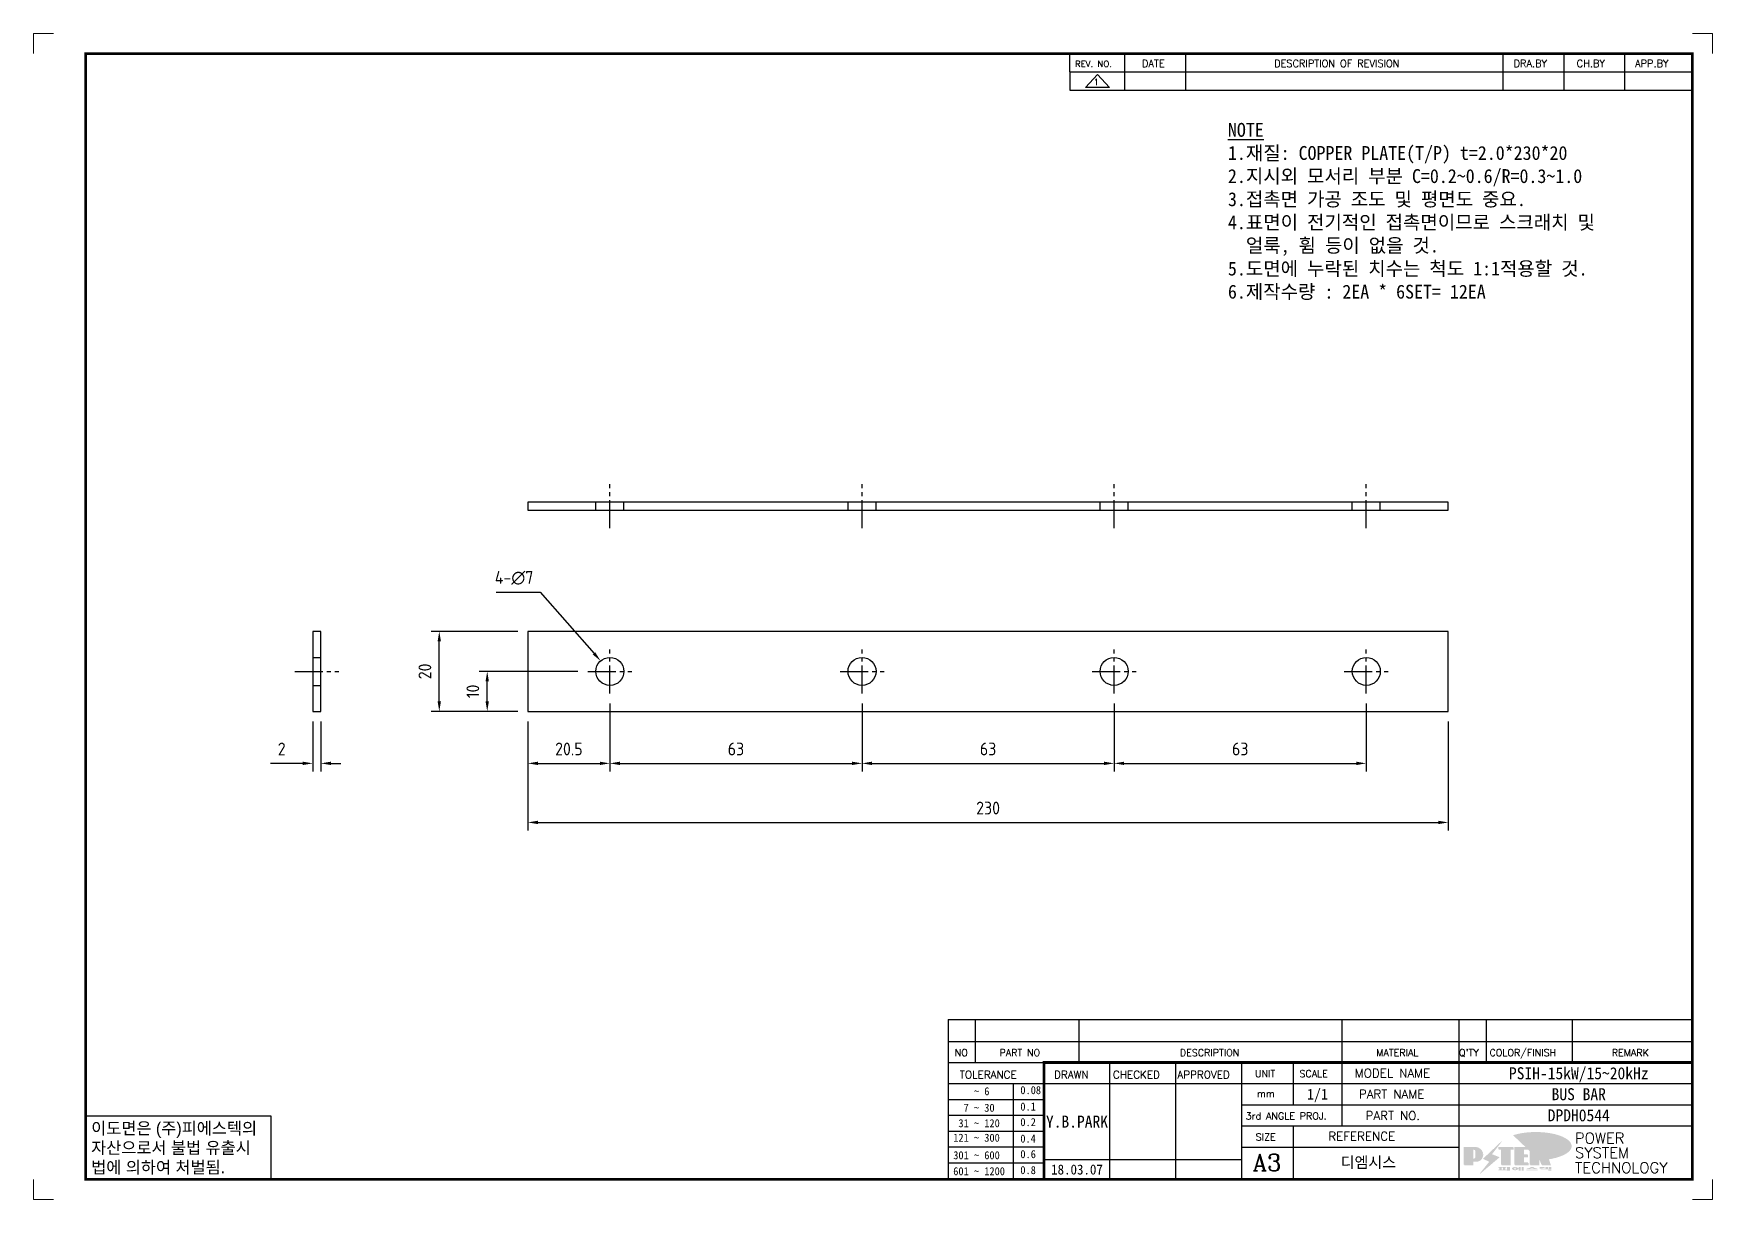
# Model space of a CAD drawing. Header units: millimetres. Extents: x 24815 to 37444, y -10619 to 6020.
# Drawn here: x 27984.5 to 28404, y -4501.8 to -4210.5 of the extents above; entities that cross this region are included whole.
import ezdxf
from ezdxf.enums import TextEntityAlignment as Align

# ---------------------------------------------------------------- set-up
doc = ezdxf.new("R2010")
doc.units = ezdxf.units.MM
doc.linetypes.add('CENTER1', pattern=[10, 7, -1, 1, -1])
doc.linetypes.add('HIDDEN', pattern=[9.525, 6.35, -3.175])
doc.layers.add('FORMAT-1', color=7, linetype='Continuous')
doc.layers.add('line', color=3, linetype='Continuous')
doc.styles.add('h1', font='')
doc.styles.add('HAN', font='')
doc.styles.add('RC', font='ROMANC.SHX')
doc.styles.add('ROMANT', font='romant')
doc.styles.add('RT', font='ROMANT.SHX', dxfattribs={"oblique": 15})
doc.styles.get("Standard").update_dxf_attribs({"font": 'ISOCP.SHX', "bigfont": 'WHGTXT.SHX'})
doc.styles.get('h1').set_extended_font_data('New Gulim')
doc.styles.get('HAN').set_extended_font_data('GulimChe')
doc.dimstyles.new('PS-1', dxfattribs={"dimtxt": 3.2, "dimasz": 2.5, "dimexe": 2, "dimexo": 2.5, "dimgap": 2, "dimtad": 1, "dimtoh": 1, "dimrnd": 0.05, "dimzin": 12, "dimdsep": 46, "dimtxsty": 'Standard', "dimcen": 0, "dimclrt": 2, "dimazin": 3, "dimtfac": 1, "dimtofl": 0, "dimtmove": 0, "dimatfit": 3, "dimfxl": 0.18, "dimtolj": 1, "dimtzin": 0, "dimarcsym": 0})

# ---------------------------------------------------------------- blocks, each defined once
blk = doc.blocks.new('no3')
at = {"color": 180}
for p, q in [((0, 5.5), (0, 0)), ((0, 5.5), (186, 5.5)), ((6.79, 5.5), (6.79, 0)), ((32.74, 0.11), (32.74, 5.5)), ((98.4, 5.5), (98.4, 0)), ((127.61, 5.5), (127.61, 0)), ((134.43, 5.5), (134.43, 0)), ((155.98, 5.5), (155.98, 0))]:
    blk.add_line(p, q, dxfattribs=at)
at = {"color": 2, "style": 'HAN'}
for tag, p in [('PART-NO', (19.76, 2.75)), ('MATERIAL', (111.38, 2.75)), ("Q'TY", (131.02, 2.75)), ('COLOR/FINISH', (145.2, 2.75)), ('REMARK', (170.76, 2.75))]:
    blk.add_attdef(tag, text='', height=2.9, dxfattribs=at).set_placement(p, align=Align.MIDDLE_CENTER)
blk.add_attdef('DESCRIPTION', text='', height=2.9, dxfattribs=at).set_placement((34.51, 2.75), align=Align.MIDDLE_LEFT)
at = {"color": 2, "style": 'RT', "oblique": 15}
blk.add_attdef('NO', text='', height=1.74, dxfattribs=at).set_placement((3.38, 2.51), align=Align.MIDDLE_CENTER)
blk = doc.blocks.new('re3')
at = {"color": 180}
for p, q in [((0, 0), (0, -4.55)), ((6.87, -0.64), (3.86, -3.91)), ((9.88, -3.91), (3.86, -3.91)), ((6.87, -0.64), (9.88, -3.91)), ((13.74, -4.55), (13.74, 0)), ((28.97, -4.55), (28.97, 0)), ((108.25, -4.55), (108.25, 0)), ((123.49, -4.55), (123.49, 0)), ((138.64, -4.55), (138.64, 0)), ((0, -4.55), (155.53, -4.55))]:
    blk.add_line(p, q, dxfattribs=at)
at = {"color": 2, "style": 'RC', "oblique": 15}
blk.add_attdef('REV.NO', text='', height=1.56, dxfattribs=at).set_placement((6.59, -2.56), align=Align.MIDDLE_CENTER)
blk.add_attdef('-1', text='', height=1.56, dxfattribs=at).set_placement((9.37, -1.66), align=Align.MIDDLE_LEFT)
at = {"color": 2, "style": 'HAN'}
for tag, p in [('REV.-DATE', (21.36, -2.28)), ('DRA.BY', (115.87, -2.28)), ('CH.BY', (131.07, -2.28)), ('APP.BY', (147.09, -2.28))]:
    blk.add_attdef(tag, text='', height=2.5, dxfattribs=at).set_placement(p, align=Align.MIDDLE_CENTER)
blk.add_attdef('DESCRIPTION-OF-REVISION', text='', height=2.5, dxfattribs=at).set_placement((31.61, -2.28), align=Align.MIDDLE_LEFT)
blk = doc.blocks.new('t3')
for p, q in [((0, 15.88), (46.25, 15.88)), ((0, 15.88), (0, 0)), ((46.25, 15.88), (46.25, 0)), ((0, 0), (46.25, 0))]:
    blk.add_line(p, q)
at = {"color": 1, "style": 'h1'}
for s, p in [('이도면은 (주)피에스텍의', (1.4, 11.29)), ('자산으로서 불법 유출시', (1.4, 6.41)), ('법에 의하여 처벌됨.', (1.4, 1.52))]:
    blk.add_text(s, height=3, dxfattribs=at).set_placement(p)
blk = doc.blocks.new('new LOGO')
at = {"layer": 'line'}
h = blk.add_hatch(color=1, dxfattribs=at)
h.paths.add_polyline_path([(41.5, 16.4), (54.3, 16.4, 1), (54.3, 82.9), (0, 82.9), (0, -0.1), (41.5, -0.1)])
h.paths.add_polyline_path([(41.5, 27.9), (41.5, 71.9), (43.6, 71.9, -0.414214), (54.6, 60.9), (54.6, 38.9, -0.414214), (43.6, 27.9)], flags=16)
h.paths.add_polyline_path([(214.7, 71.9), (227.5, 71.9), (227.5, 82.9), (159.7, 82.9), (159.7, 71.9), (172.5, 71.9), (172.5, -0.1), (214.7, -0.1)])
h.paths.add_polyline_path([(276, 37.4), (294.8, 37.4), (294.8, 49.1), (276, 49.1), (276, 71.9), (294.8, 71.9), (294.8, 82.9), (234.5, 82.9), (234.5, -0.1), (297, -0.1), (297, 10.9), (276, 10.9)])
h.paths.add_polyline_path([(347.2, 35.2), (359.7, -0.1), (400.5, -0.1), (379.6, 66.8), (399.7, 82.9), (380.6, 82.9), (347.2, 61.6), (347.2, 82.9), (305.5, 82.9), (305.5, -0.1), (347.2, -0.1)])
h = blk.add_hatch(color=250, dxfattribs=at)
h.paths.add_polyline_path([(44.5, 69.4), (46.6, 69.4, -0.129793), (52, 68, 0.221832), (43.6, 71.9), (41.5, 71.9), (41.5, 27.9), (43.6, 27.9, 0.02048), (44.5, 28)], flags=17)
h.paths.add_polyline_path([(44.5, 13.9), (57.3, 13.9, 0.72362), (77.1, 73.9, -0.679777), (54.3, 16.4), (41.5, 16.4), (41.5, -0.1), (3, -0.1), (3, -2.6), (44.5, -2.6)])
h.paths.add_polyline_path([(117.9, 14.2), (71.5, -44.4), (77.1, -39.6), (120.8, 15.6), (92, 28.9), (173.3, 106), (177.5, 111.4), (89.1, 27.6)])
h.paths.add_polyline_path([(162.7, 71.9), (162.7, 69.4), (172.5, 69.4), (172.5, 71.9)], flags=17)
h.paths.add_polyline_path([(217.7, 69.4), (230.5, 69.4), (230.5, 80.4), (227.5, 80.4), (227.5, 71.9), (214.7, 71.9), (214.7, -0.1), (175.5, -0.1), (175.5, -2.6), (217.7, -2.6)])
h.paths.add_polyline_path([(297.8, 46.6), (294.8, 46.6), (294.8, 37.4), (276, 37.4), (276, 10.9), (279, 10.9), (279, 34.9), (297.8, 34.9)])
h.paths.add_polyline_path([(300, 8.4), (297, 8.4), (297, -0.1), (237.5, -0.1), (237.5, -2.6), (300, -2.6)])
h.paths.add_polyline_path([(297.8, 80.4), (294.8, 80.4), (294.8, 71.9), (276, 71.9), (276, 49.1), (279, 49.1), (279, 69.4), (297.8, 69.4)])
h.paths.add_polyline_path([(350.2, 80.4), (347.2, 80.4), (347.2, 61.6), (350.2, 63.5)])
h.paths.add_polyline_path([(350.2, 26.7), (347.2, 35.2), (347.2, -0.1), (308.5, -0.1), (308.5, -2.6), (350.2, -2.6)])
h.paths.add_polyline_path([(402.7, 80.4), (396.5, 80.4), (379.6, 66.8), (400.5, -0.1), (361.8, -0.1), (362.7, -2.6), (403.5, -2.6), (382.6, 64.3)])
blk.add_hatch(color=5, dxfattribs=at).paths.add_polyline_path([(166.3, 35), (131, 49), (180.4, 112.7), (92, 28.9), (120.8, 15.6), (74.4, -43)])
h = blk.add_hatch(color=253, dxfattribs=at)
edge = h.paths.add_edge_path()
edge.add_ellipse((333.9, 86.4), major_axis=(-165.9, 0), ratio=0.39426, start_angle=111.51268, end_angle=334.46902)
edge.add_ellipse((314.1, 81.2), major_axis=(-153.7, 0), ratio=0.40699, start_angle=121.30662, end_angle=327.74369, ccw=False)
edge.add_line((394, 27.8), (394.7, 25.6))
h = blk.add_hatch(color=250, dxfattribs=at)
edge = h.paths.add_edge_path()
edge.add_ellipse((237.8, -17.6), major_axis=(-14.3, 0), ratio=0.526336, start_angle=192.2456, end_angle=269.07481)
edge.add_line((238.1, -10.1), (237.6, -10.1))
edge.add_ellipse((237.8, -17.6), major_axis=(-14.3, 0), ratio=0.526336, start_angle=270.92519, end_angle=449.07481)
edge.add_line((237.6, -25.1), (238.1, -25.1))
edge.add_ellipse((237.8, -17.6), major_axis=(-14.3, 0), ratio=0.526336, start_angle=450.92519, end_angle=527.7544)
edge.add_line((251.7, -19.2), (254.1, -19.2))
edge.add_line((254.1, -19.2), (254.1, -27.1))
edge.add_line((254.1, -27.1), (263.1, -27.1))
edge.add_line((263.1, -27.1), (263.1, -10.1))
edge.add_line((263.1, -10.1), (254.1, -10.1))
edge.add_line((254.1, -10.1), (254.1, -16))
edge.add_line((254.1, -16), (251.7, -16))
h.paths.add_polyline_path([(241, -16.4), (241, -18.7, -1), (234.4, -18.7), (234.4, -16.4, -1)], flags=16)
h.paths.add_polyline_path([(278.2, -10.1), (268.1, -10.1), (268.1, -27.1), (278.2, -27.1)])
h.paths.add_polyline_path([(310.3, -10.1), (310.3, -11.1, -0.157169), (289.3, -17.5), (294, -19.9, 0.128407), (316.3, -15.9, 0.128407), (338.6, -19.9), (343.3, -17.5, -0.157169), (322.2, -11.1), (322.2, -10.1)])
h.paths.add_polyline_path([(342.1, -25.1), (342.1, -22.3), (290.4, -22.3), (290.4, -25.1)])
h.paths.add_polyline_path([(352, -10.1), (352, -16.2, 0.414214), (354, -18.2), (378.7, -18.2), (378.7, -19.6), (390.2, -19.6), (390.2, -10.1), (378.7, -10.1), (378.7, -13.6), (374.7, -13.6), (374.7, -15.1), (378.7, -15.1), (378.7, -16.2), (364.7, -16.2), (364.7, -15.1), (371.2, -15.1), (371.2, -13.6), (364.7, -13.6), (364.7, -12.6), (374.7, -12.6), (374.7, -10.1)])
h.paths.add_polyline_path([(393.8, -10.1), (393.8, -19.6), (405, -19.6), (405, -10.1)])
h.paths.add_polyline_path([(405, -27.1), (405, -20.9), (356.8, -20.9), (356.8, -23), (391.8, -23), (391.8, -27.1)])
h.paths.add_polyline_path([(200.4, -10.1), (200.4, -22.3), (193.2, -22.3), (193.2, -12.6), (196.6, -12.6), (196.6, -10.1), (161, -10.1), (161, -12.6), (164.5, -12.6), (164.5, -22.3), (161, -22.3), (161, -25.1), (200.4, -25.1), (200.4, -27.1), (213.9, -27.1), (213.9, -10.1)])
h.paths.add_polyline_path([(182, -12.6), (175.6, -12.6), (175.6, -22.3), (182, -22.3)], flags=17)
blk = doc.blocks.new('format-3')
at = {"color": 3, "lineweight": 9}
for p, q in [((0, 286.3), (0, 291.3)), ((5, 291.3), (0, 291.3)), ((414.5, 291.3), (419.5, 291.3)), ((419.5, 286.3), (419.5, 291.3)), ((0, 5), (0, 0)), ((419.5, 5), (419.5, 0)), ((5, 0), (0, 0)), ((414.5, 0), (419.5, 0))]:
    blk.add_line(p, q, dxfattribs=at)
at = {"color": 180}
for p, q in [((258.97, 281.75), (258.97, 286.3)), ((272.71, 281.75), (272.71, 286.3)), ((287.94, 281.75), (287.94, 286.3)), ((367.22, 281.75), (367.22, 286.3)), ((382.45, 281.75), (382.45, 286.3)), ((397.61, 281.75), (397.61, 286.3)), ((258.97, 281.75), (414.5, 281.75)), ((228.5, 39.49), (228.5, 5)), ((228.5, 39.49), (414.5, 39.49)), ((235.29, 39.49), (235.29, 34.21)), ((261.24, 34.21), (261.24, 39.49)), ((326.9, 39.49), (326.9, 34.21)), ((356.11, 39.49), (356.11, 34.21)), ((362.93, 39.49), (362.93, 34.21)), ((384.48, 39.49), (384.48, 34.21)), ((228.5, 34.21), (252.48, 34.21)), ((268.96, 5), (268.96, 34.21)), ((285.45, 5), (285.45, 34.21)), ((301.94, 5), (301.94, 34.21)), ((314.72, 34.21), (314.72, 23.65)), ((326.9, 34.21), (326.9, 18.37)), ((356.11, 34.21), (356.11, 5)), ((228.5, 28.93), (252.48, 28.93)), ((244.89, 5.23), (244.89, 28.93)), ((252.48, 28.93), (414.5, 28.93)), ((228.5, 24.98), (252.48, 24.98)), ((228.5, 21.03), (252.48, 21.03)), ((301.94, 23.65), (414.5, 23.65)), ((228.5, 17.08), (252.48, 17.08)), ((301.94, 18.37), (414.5, 18.37)), ((314.72, 18.37), (314.72, 5)), ((228.5, 13.13), (252.48, 13.13)), ((301.94, 13.09), (356.11, 13.09)), ((228.5, 9.18), (252.48, 9.18)), ((252.48, 9.95), (301.94, 9.95))]:
    blk.add_line(p, q, dxfattribs=at)
at = {"const_width": 0.7}
blk.add_lwpolyline([(252.48, 5), (252.48, 34.21), (414.5, 34.21)], dxfattribs=at)
at = {"layer": 'FORMAT-1', "const_width": 0.7}
blk.add_lwpolyline([(13, 5), (13, 286.3), (414.5, 286.3), (414.5, 5)], close=True, dxfattribs=at)
blk.add_blockref('t3', (13, 5))
at = {"xscale": 0.05400000000000027, "yscale": 0.05400000000000027, "zscale": 0.05400000000000027}
blk.add_blockref('new LOGO', (357.35, 8.65), dxfattribs=at)
at = {"color": 2}
for s, height, style, p in [('REV. NO.', 1.56, 'RC', (260.23, 282.95)), ('DATE', 1.788, 'RC', (276.95, 282.94)), ('DESCRIPTION OF REVISION', 1.7875, 'RC', (309.98, 282.94)), ('DRA.BY', 1.788, 'RC', (369.83, 282.94)), ('CH.BY', 1.788, 'RC', (385.59, 282.94)), ('APP.BY', 1.788, 'RC', (400.18, 282.94)), ('COLOR/FINISH', 1.7424, 'RC', (363.8, 35.83)), ('NO', 1.742, 'RC', (230.16, 35.83)), ('PART NO', 1.742, 'RC', (241.36, 35.83)), ('DESCRIPTION', 1.7424, 'RC', (286.43, 35.83)), ('MATERIAL', 1.742, 'RC', (335.52, 35.83)), ("Q'TY", 1.742, 'RC', (356.17, 35.83)), ('REMARK', 1.742, 'RC', (394.37, 35.83)), (' TOLERANCE', 1.9, 'RC', (230.11, 30.22)), ('DRAWN', 1.9, 'RC', (255, 30.22)), ('CHECKED', 1.9, 'RC', (269.71, 30.22)), ('APPROVED', 1.9, 'RC', (285.8, 30.22)), ('UNIT', 1.742, 'RC', (305.19, 30.55)), ('SCALE', 1.742, 'RC', (316.32, 30.55)), ('MODEL NAME', 2.178, 'RC', (330.12, 30.46)), ('    ~ 6', 2, 'HAN', (229.8, 26.03)), ('0.08', 2, 'HAN', (246.57, 26.31)), ('mm', 1.742, 'RC', (305.67, 25.56)), ('PART NAME', 2.178, 'RC', (331.17, 25.24)), ('  7 ~ 30', 2, 'HAN', (229.8, 21.91)), ('0.1', 2, 'HAN', (246.57, 22.2)), ('3rd ANGLE PROJ.', 1.7424, 'RC', (302.87, 19.97)), ('PART NO.', 2.178, 'RC', (332.84, 19.85)), (' 31 ~ 120', 2, 'HAN', (229.8, 18.04)), ('0.2', 2, 'HAN', (246.57, 18.32)), ('REFERENCE', 2.178, 'RC', (323.52, 14.69)), ('121 ~ 300', 2, 'HAN', (229.8, 14.42)), ('0.4', 2, 'HAN', (246.57, 14.2)), ('SIZE', 1.742, 'RC', (305.39, 14.71)), ('301 ~ 600', 2, 'HAN', (229.8, 10.04)), ('0.6', 2, 'HAN', (246.57, 10.32)), ('601 ~ 1200', 2, 'HAN', (229.8, 6.05)), ('0.8', 2, 'HAN', (246.57, 6.33))]:
    blk.add_text(s, height=height, dxfattribs=dict(at, style=style)).set_placement(p)
at = {"style": 'ROMANT'}
for s, p in [('POWER', (385.15, 13.96)), ('SYSTEM', (385.15, 10.31)), ('TECHNOLOGY', (385.15, 6.56))]:
    blk.add_text(s, height=2.7, dxfattribs=at).set_placement(p)
at = {"color": 2, "lineweight": 25, "style": 'RC'}
blk.add_text('A3', height=4.182, dxfattribs=at).set_placement((304.61, 7.14))
at = {"style": 'HAN'}
for tag, height, p in [('MODEL-NAME', 3, (386.1, 31.53)), ('SCALE', 2.7, (320.81, 26.29)), ('PART-NAME', 3, (386.1, 26.29)), ('CH-BY', 3, (277.21, 19.44)), ('PART-NO', 3, (386.1, 21.01)), ('DRA-BY', 3, (260.72, 19.44)), ('APP-BY', 3, (293.7, 19.44)), ('DRA-DATE', 2.5, (260.72, 7.47)), ('CH-DATE', 2.5, (277.21, 7.47)), ('APP-DATE', 2.5, (293.7, 7.47)), ('관련업체', 3, (333.52, 9.26))]:
    blk.add_attdef(tag, text='', height=height, dxfattribs=at).set_placement(p, align=Align.MIDDLE_CENTER)
blk = doc.blocks.new('*D927')
at = {"color": 0, "lineweight": -2, "transparency": 16777216}
for p, q in [((28128.48, -4377.84), (28128.48, -4394.82)), ((28107.98, -4382.34), (28107.98, -4394.82)), ((28110.48, -4392.82), (28125.98, -4392.82))]:
    blk.add_line(p, q, dxfattribs=at)
at = {"color": 0, "transparency": 16777216}
for points in [[(28110.48, -4392.4), (28110.48, -4393.24), (28107.98, -4392.82)], [(28125.98, -4392.4), (28125.98, -4393.24), (28128.48, -4392.82)]]:
    blk.add_solid(points, dxfattribs=at)
at = {"layer": 'Defpoints', "color": 0, "transparency": 16777216}
for p in [(28128.48, -4375.34), (28107.98, -4379.84), (28128.48, -4392.82)]:
    blk.add_point(p, dxfattribs=at)
at = {"color": 2, "transparency": 16777216, "insert": (28118.23, -4389.22), "char_height": 3.2, "attachment_point": 5}
blk.add_mtext('\\A1;20.5', dxfattribs=at)
blk = doc.blocks.new('*D928')
at = {"color": 0, "lineweight": -2, "transparency": 16777216}
for p, q in [((28128.48, -4377.84), (28128.48, -4394.82)), ((28191.48, -4377.84), (28191.48, -4394.82)), ((28130.98, -4392.82), (28188.98, -4392.82))]:
    blk.add_line(p, q, dxfattribs=at)
at = {"color": 0, "transparency": 16777216}
for points in [[(28130.98, -4392.4), (28130.98, -4393.24), (28128.48, -4392.82)], [(28188.98, -4392.4), (28188.98, -4393.24), (28191.48, -4392.82)]]:
    blk.add_solid(points, dxfattribs=at)
at = {"layer": 'Defpoints', "color": 0, "transparency": 16777216}
for p in [(28128.48, -4375.34), (28191.48, -4375.34), (28191.48, -4392.82)]:
    blk.add_point(p, dxfattribs=at)
at = {"color": 2, "transparency": 16777216, "insert": (28159.98, -4389.22), "char_height": 3.2, "attachment_point": 5}
blk.add_mtext('\\A1;63', dxfattribs=at)
blk = doc.blocks.new('*D929')
at = {"color": 0, "lineweight": -2, "transparency": 16777216}
for p, q in [((28191.48, -4377.84), (28191.48, -4394.82)), ((28254.48, -4377.84), (28254.48, -4394.82)), ((28193.98, -4392.82), (28251.98, -4392.82))]:
    blk.add_line(p, q, dxfattribs=at)
at = {"color": 0, "transparency": 16777216}
for points in [[(28193.98, -4392.4), (28193.98, -4393.24), (28191.48, -4392.82)], [(28251.98, -4392.4), (28251.98, -4393.24), (28254.48, -4392.82)]]:
    blk.add_solid(points, dxfattribs=at)
at = {"layer": 'Defpoints', "color": 0, "transparency": 16777216}
for p in [(28191.48, -4375.34), (28254.48, -4375.34), (28254.48, -4392.82)]:
    blk.add_point(p, dxfattribs=at)
at = {"color": 2, "transparency": 16777216, "insert": (28222.98, -4389.22), "char_height": 3.2, "attachment_point": 5}
blk.add_mtext('\\A1;63', dxfattribs=at)
blk = doc.blocks.new('*D930')
at = {"color": 0, "lineweight": -2, "transparency": 16777216}
for p, q in [((28254.48, -4377.84), (28254.48, -4394.82)), ((28317.48, -4377.84), (28317.48, -4394.82)), ((28256.98, -4392.82), (28314.98, -4392.82))]:
    blk.add_line(p, q, dxfattribs=at)
at = {"color": 0, "transparency": 16777216}
for points in [[(28256.98, -4392.4), (28256.98, -4393.24), (28254.48, -4392.82)], [(28314.98, -4392.4), (28314.98, -4393.24), (28317.48, -4392.82)]]:
    blk.add_solid(points, dxfattribs=at)
at = {"layer": 'Defpoints', "color": 0, "transparency": 16777216}
for p in [(28254.48, -4375.34), (28317.48, -4375.34), (28317.48, -4392.82)]:
    blk.add_point(p, dxfattribs=at)
at = {"color": 2, "transparency": 16777216, "insert": (28285.98, -4389.22), "char_height": 3.2, "attachment_point": 5}
blk.add_mtext('\\A1;63', dxfattribs=at)
blk = doc.blocks.new('*D931')
at = {"color": 0, "lineweight": -2, "transparency": 16777216}
for p, q in [((28107.98, -4382.34), (28107.98, -4409.58)), ((28337.98, -4382.34), (28337.98, -4409.58)), ((28110.48, -4407.58), (28335.48, -4407.58))]:
    blk.add_line(p, q, dxfattribs=at)
at = {"color": 0, "transparency": 16777216}
for points in [[(28110.48, -4407.16), (28110.48, -4408), (28107.98, -4407.58)], [(28335.48, -4407.16), (28335.48, -4408), (28337.98, -4407.58)]]:
    blk.add_solid(points, dxfattribs=at)
at = {"layer": 'Defpoints', "color": 0, "transparency": 16777216}
for p in [(28107.98, -4379.84), (28337.98, -4379.84), (28337.98, -4407.58)]:
    blk.add_point(p, dxfattribs=at)
at = {"color": 2, "transparency": 16777216, "insert": (28222.98, -4403.98), "char_height": 3.2, "attachment_point": 5}
blk.add_mtext('\\A1;230', dxfattribs=at)
blk = doc.blocks.new('*D932')
at = {"color": 0, "lineweight": -2, "transparency": 16777216}
for p, q in [((28054.25, -4382.34), (28054.25, -4394.82)), ((28056.25, -4382.34), (28056.25, -4394.82)), ((28051.75, -4392.82), (28043.7, -4392.82)), ((28058.75, -4392.82), (28061.25, -4392.82))]:
    blk.add_line(p, q, dxfattribs=at)
at = {"color": 0, "transparency": 16777216}
for points in [[(28051.75, -4392.4), (28051.75, -4393.24), (28054.25, -4392.82)], [(28058.75, -4392.4), (28058.75, -4393.24), (28056.25, -4392.82)]]:
    blk.add_solid(points, dxfattribs=at)
at = {"layer": 'Defpoints', "color": 0, "transparency": 16777216}
for p in [(28054.25, -4379.84), (28056.25, -4379.84), (28054.25, -4392.82)]:
    blk.add_point(p, dxfattribs=at)
at = {"color": 2, "transparency": 16777216, "insert": (28046.47, -4389.22), "char_height": 3.2, "attachment_point": 5}
blk.add_mtext('\\A1;2', dxfattribs=at)
blk = doc.blocks.new('*D933')
at = {"color": 0, "lineweight": -2, "transparency": 16777216}
for p, q in [((28120.48, -4369.84), (28095.83, -4369.84)), ((28097.83, -4377.34), (28097.83, -4372.34)), ((28105.48, -4379.84), (28095.83, -4379.84))]:
    blk.add_line(p, q, dxfattribs=at)
at = {"color": 0, "transparency": 16777216}
for points in [[(28097.41, -4372.34), (28098.24, -4372.34), (28097.83, -4369.84)], [(28097.41, -4377.34), (28098.24, -4377.34), (28097.83, -4379.84)]]:
    blk.add_solid(points, dxfattribs=at)
at = {"layer": 'Defpoints', "color": 0, "transparency": 16777216}
for p in [(28097.83, -4369.84), (28122.98, -4369.84), (28107.98, -4379.84)]:
    blk.add_point(p, dxfattribs=at)
at = {"color": 2, "transparency": 16777216, "insert": (28094.23, -4374.84), "char_height": 3.2, "attachment_point": 5, "rotation": 90}
blk.add_mtext('\\A1;10', dxfattribs=at)
blk = doc.blocks.new('*D934')
at = {"color": 0, "lineweight": -2, "transparency": 16777216}
for p, q in [((28105.48, -4359.84), (28083.85, -4359.84)), ((28085.85, -4377.34), (28085.85, -4362.34)), ((28105.48, -4379.84), (28083.85, -4379.84))]:
    blk.add_line(p, q, dxfattribs=at)
at = {"color": 0, "transparency": 16777216}
for points in [[(28085.43, -4362.34), (28086.26, -4362.34), (28085.85, -4359.84)], [(28085.43, -4377.34), (28086.26, -4377.34), (28085.85, -4379.84)]]:
    blk.add_solid(points, dxfattribs=at)
at = {"layer": 'Defpoints', "color": 0, "transparency": 16777216}
for p in [(28085.85, -4359.84), (28107.98, -4359.84), (28107.98, -4379.84)]:
    blk.add_point(p, dxfattribs=at)
at = {"color": 2, "transparency": 16777216, "insert": (28082.25, -4369.84), "char_height": 3.2, "attachment_point": 5, "rotation": 90}
blk.add_mtext('\\A1;20', dxfattribs=at)
blk = doc.blocks.new('*D935')
at = {"color": 0, "lineweight": -2, "transparency": 16777216}
for p, q in [((28100.06, -4350.08), (28111.02, -4350.08)), ((28111.02, -4350.08), (28124.51, -4365.34))]:
    blk.add_line(p, q, dxfattribs=at)
at = {"color": 0, "transparency": 16777216}
blk.add_solid([(28124.82, -4365.07), (28124.2, -4365.62), (28126.16, -4367.22)], dxfattribs=at)
at = {"layer": 'Defpoints', "color": 0, "transparency": 16777216}
for p in [(28126.16, -4367.22), (28130.8, -4372.46)]:
    blk.add_point(p, dxfattribs=at)
at = {"color": 2, "transparency": 16777216, "insert": (28104.54, -4346.48), "char_height": 3.2, "attachment_point": 5}
blk.add_mtext('\\A1;4-∅7', dxfattribs=at)

msp = doc.modelspace()

# ---------------------------------------------------------------- linework, layer by layer
at = {"linetype": 'CENTER1'}
for p, q in [((28128.48001, -4334.08973), (28128.48001, -4323.08973)), ((28191.48001, -4334.08973), (28191.48001, -4323.08973)), ((28254.48001, -4334.08973), (28254.48001, -4323.08973)), ((28317.48001, -4334.08973), (28317.48001, -4323.08973)), ((28128.48001, -4375.34143), (28128.48001, -4364.34143)), ((28191.48001, -4375.34143), (28191.48001, -4364.34143)), ((28254.48001, -4375.34143), (28254.48001, -4364.34143)), ((28317.48001, -4375.34143), (28317.48001, -4364.34143)), ((28049.74846, -4369.84143), (28060.74846, -4369.84143)), ((28122.98001, -4369.84143), (28133.98001, -4369.84143)), ((28185.98001, -4369.84143), (28196.98001, -4369.84143)), ((28248.98001, -4369.84143), (28259.98001, -4369.84143)), ((28311.98001, -4369.84143), (28322.98001, -4369.84143))]:
    msp.add_line(p, q, dxfattribs=at)
at = {"color": 2, "linetype": 'HIDDEN'}
for p, q in [((28124.98001, -4329.58973), (28124.98001, -4327.58973)), ((28131.98001, -4329.58973), (28131.98001, -4327.58973)), ((28187.98001, -4329.58973), (28187.98001, -4327.58973)), ((28194.98001, -4329.58973), (28194.98001, -4327.58973)), ((28250.98001, -4329.58973), (28250.98001, -4327.58973)), ((28257.98001, -4329.58973), (28257.98001, -4327.58973)), ((28313.98001, -4329.58973), (28313.98001, -4327.58973)), ((28320.98001, -4329.58973), (28320.98001, -4327.58973)), ((28054.24846, -4366.34143), (28056.24846, -4366.34143)), ((28054.24846, -4373.34143), (28056.24846, -4373.34143))]:
    msp.add_line(p, q, dxfattribs=at)
at = {"color": 1}
for points in [[(28107.98001, -4329.58973), (28337.98001, -4329.58973), (28337.98001, -4327.58973), (28107.98001, -4327.58973)], [(28054.24846, -4359.84143), (28054.24846, -4379.84143), (28056.24846, -4379.84143), (28056.24846, -4359.84143)], [(28107.98001, -4379.84143), (28337.98001, -4379.84143), (28337.98001, -4359.84143), (28107.98001, -4359.84143)]]:
    msp.add_lwpolyline(points, close=True, dxfattribs=at)
for centre in [(28128.48001, -4369.84143), (28191.48001, -4369.84143), (28254.48001, -4369.84143), (28317.48001, -4369.84143)]:
    msp.add_circle(centre, 3.5, dxfattribs=at)

# ---------------------------------------------------------------- block references
ref = msp.add_blockref('format-3', (27984.47134, -4501.77452))
ref.add_attrib('DRA-DATE', '18.03.07', dxfattribs={"height": 2.5, "style": 'HAN'}).set_placement((28245.19137, -4494.29952), align=Align.MIDDLE_CENTER)
ref.add_attrib('DRA-BY', 'Y.B.PARK', dxfattribs={"height": 3, "style": 'HAN'}).set_placement((28245.19137, -4482.3324), align=Align.MIDDLE_CENTER)
ref.add_attrib('MODEL-NAME', 'PSIH-15kW/15~20kHz', dxfattribs={"lineweight": 35, "height": 3, "style": 'HAN'}).set_placement((28370.56682, -4470.24941), align=Align.MIDDLE_CENTER)
ref.add_attrib('PART-NAME', 'BUS BAR', dxfattribs={"lineweight": 35, "height": 3, "style": 'HAN'}).set_placement((28370.56682, -4475.48028), align=Align.MIDDLE_CENTER)
ref.add_attrib('PART-NO', 'DPDH0544', dxfattribs={"lineweight": 35, "height": 3, "style": 'HAN'}).set_placement((28370.56682, -4480.76028), align=Align.MIDDLE_CENTER)
ref.add_attrib('SCALE', '1/1', dxfattribs={"height": 2.7, "style": 'HAN'}).set_placement((28305.27943, -4475.48028), align=Align.MIDDLE_CENTER)
ref.add_attrib('관련업체', '디엠시스', dxfattribs={"height": 2.75, "style": 'HAN'}).set_placement((28317.99464, -4492.51183), align=Align.MIDDLE_CENTER)
ref = msp.add_blockref('re3', (28243.43714, -4220.02452))
ref.add_attrib('REV.NO', '1', dxfattribs={"color": 2, "height": 1.56, "style": 'RC'}).set_placement((28250.02554, -4222.58183), align=Align.MIDDLE_CENTER)
msp.add_blockref('no3', (28212.97134, -4462.28028))

# ---------------------------------------------------------------- texts
at = {"color": 2, "insert": (28282.911, -4232.79511), "char_height": 3.465, "attachment_point": 1, "style": 'HAN'}
msp.add_mtext_dynamic_manual_height_columns('{\\LNOTE\\P}1.재질: COPPER PLATE(T/P) t=2.0*230*20\\P2.지시외 모서리 부분 C=0.2~0.6/R=0.3~1.0\\P3.접촉면 가공 조도 및 평면도 중요.\\P4.표면이 전기적인 접촉면이므로 스크래치 및\\P  얼룩, 휨 등이 없을 것.\\P5.도면에 누락된 치수는 척도 1:1적용할 것.\\P{\\C1;6.제작수량 : 2EA * 6SET= 12EA}', width=557.9786429, gutter_width=769.29545, heights=[0], dxfattribs=at)

# ---------------------------------------------------------------- dimensions: what is measured, and where the dimension line sits
dim = msp.add_diameter_dim_2p(p1=(28130.79713, -4372.46459), p2=(28126.16289, -4367.21827), text='4-<>', dimstyle='PS-1')
dim.commit()
dim.dimension.update_dxf_attribs({"geometry": '*D935', "text_midpoint": (28104.54338, -4350.07915), "dimtype": 163})
for base, p2, picture, middle in [((28085.84594, -4359.84143), (28107.98001, -4359.84143), '*D934', (28082.24562, -4369.84143)), ((28097.82632, -4369.84143), (28122.98001, -4369.84143), '*D933', (28094.22632, -4374.84143))]:
    dim = msp.add_linear_dim(base=base, p1=(28107.98001, -4379.84143), p2=p2, angle=90, dimstyle='PS-1')
    dim.commit()
    dim.dimension.update_dxf_attribs({"geometry": picture, "text_midpoint": middle})
for base, p1, p2, picture, middle in [((28128.48001, -4392.82086), (28107.98001, -4379.84143), (28128.48001, -4375.34143), '*D927', (28118.23001, -4389.22055)), ((28054.24846, -4392.82086), (28056.24846, -4379.84143), (28054.24846, -4379.84143), '*D932', (28046.47173, -4389.22055)), ((28337.98001, -4407.57906), (28107.98001, -4379.84143), (28337.98001, -4379.84143), '*D931', (28222.98001, -4403.97875))]:
    dim = msp.add_linear_dim(base=base, p1=p1, p2=p2, dimstyle='PS-1')
    dim.commit()
    dim.dimension.update_dxf_attribs({"geometry": picture, "text_midpoint": middle})
for base, p1, p2, picture, middle in [((28191.48001, -4392.82086), (28128.48001, -4375.34143), (28191.48001, -4375.34143), '*D928', (28159.98001, -4389.22086)), ((28254.48001, -4392.82086), (28191.48001, -4375.34143), (28254.48001, -4375.34143), '*D929', (28222.98001, -4389.22086)), ((28317.48001, -4392.82086), (28254.48001, -4375.34143), (28317.48001, -4375.34143), '*D930', (28285.98001, -4389.22086))]:
    dim = msp.add_linear_dim(base=base, p1=p1, p2=p2, dimstyle='PS-1', override={"dimtmove": 1})
    dim.commit()
    dim.dimension.update_dxf_attribs({"geometry": picture, "text_midpoint": middle})

doc.saveas('drawing.dxf')
